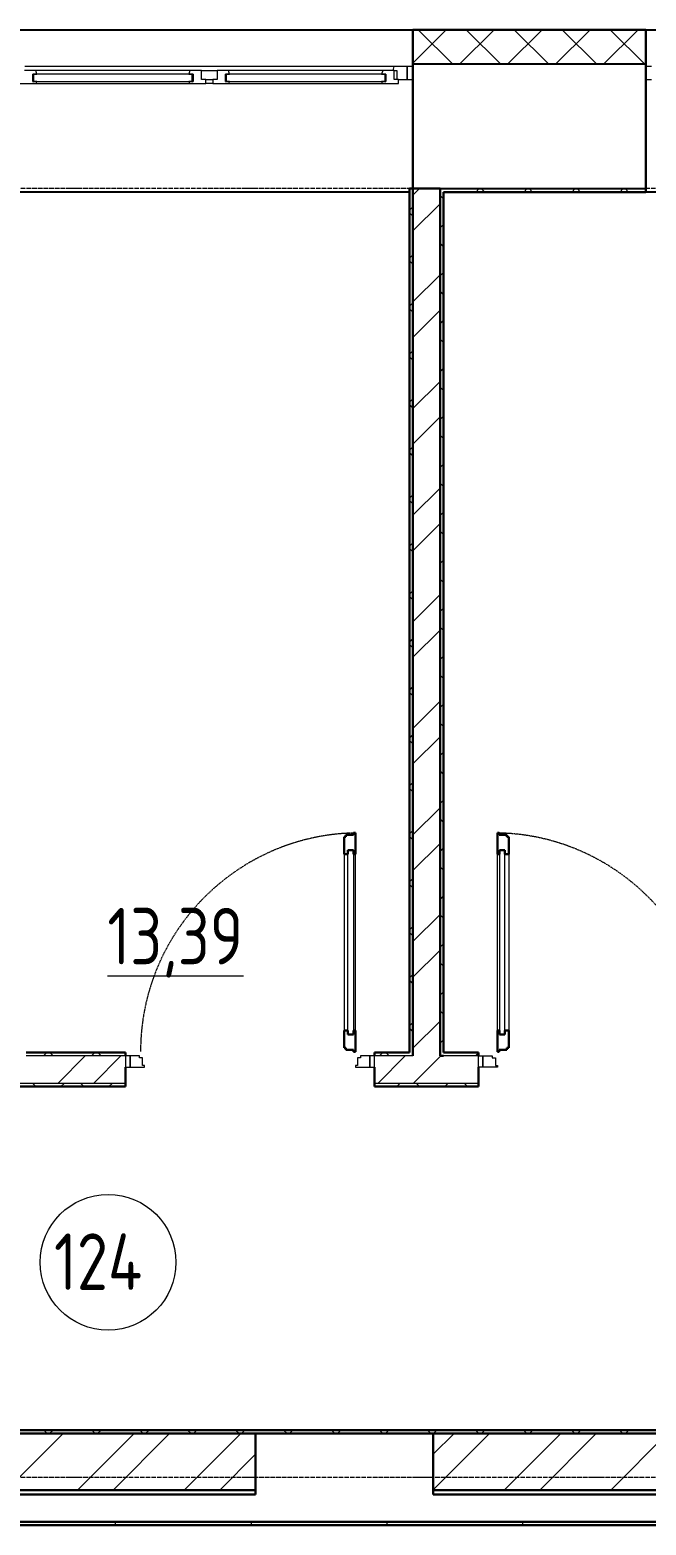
# Model space of a CAD drawing. Header units: millimetres. Extents: x -695119 to 412940, y -249585 to 622758.
# Drawn here: x 3951 to 6675, y -25780 to -19168 of the extents above; entities that cross this region are included whole.
import ezdxf

# ---------------------------------------------------------------- set-up
doc = ezdxf.new("R2010")
doc.units = ezdxf.units.MM
doc.linetypes.add('ADSK_Линия сетки', pattern=[25, 20, -2.5, 0, -2.5])
doc.linetypes.add('ADSK_Штриховая_ш2 п1_5', pattern=[4.5, 3, -1.5])
for name, color, linetype, lineweight in [('Каркас_Импост', 8, 'Continuous', 9), ('Марки помещений', 8, 'Continuous', 20), ('Монтажный зазор', 8, 'Continuous', 9), ('Окна', 252, 'Continuous', 9), ('Оси', 252, 'Continuous', 9), ('Остекление', 8, 'Continuous', 9), ('Открывание', 8, 'ADSK_Штриховая_ш2 п1_5', 9), ('Панель', 252, 'Continuous', 30), ('Стены разрез', 7, 'Continuous', 30), ('Стены штриховка', 7, 'Continuous', 9)]:
    doc.layers.add(name, color=color, linetype=linetype, lineweight=lineweight)
doc.layers.add('Стены', color=194, linetype='Continuous')
doc.styles.add('GOST 2.304 type A_1', font='', dxfattribs={"height": 350})
doc.styles.get('GOST 2.304 type A_1').set_extended_font_data('GOST 2.304 type A')

# ---------------------------------------------------------------- blocks, each defined once
blk = doc.blocks.new('1 этаж')
at = {"layer": 'Каркас_Импост', "color": 251, "lineweight": 18, "true_color": 0x636466}
for p, q in [((-40972.4, -100524.4), (-41022.8, -100524.4)), ((-40985.8, -100573.4), (-40985.8, -100541.4)), ((-40985.8, -100541.4), (-40967.8, -100541.4)), ((-40967.8, -100541.4), (-40972.4, -100524.4)), ((-40291.2, -100524.4), (-40295.8, -100541.4)), ((-40295.8, -100541.4), (-40277.8, -100541.4)), ((-40240.8, -100524.4), (-40291.2, -100524.4)), ((-40277.8, -100541.4), (-40277.8, -100573.4)), ((-40240.8, -100565.4), (-40240.8, -100524.4)), ((-40220.8, -100565.4), (-40240.8, -100565.4)), ((-40220.8, -100582.4), (-40220.8, -100565.4)), ((-40170.8, -100565.4), (-40190.8, -100565.4)), ((-40190.8, -100565.4), (-40190.8, -100582.4)), ((-40170.8, -100524.4), (-40170.8, -100565.4)), ((-40120.4, -100524.4), (-40170.8, -100524.4)), ((-40133.8, -100573.4), (-40133.8, -100541.4)), ((-40133.8, -100541.4), (-40115.8, -100541.4)), ((-40115.8, -100541.4), (-40120.4, -100524.4)), ((-39439.2, -100524.4), (-39443.8, -100541.4)), ((-39443.8, -100541.4), (-39425.8, -100541.4)), ((-39388.8, -100524.4), (-39439.2, -100524.4)), ((-39425.8, -100541.4), (-39425.8, -100573.4)), ((-39390.2, -100507.4), (-39394.8, -100524.4)), ((-39330.8, -100507.4), (-39390.2, -100507.4)), ((-39388.8, -100565.4), (-39388.8, -100524.4)), ((-39388.8, -100524.4), (-39376.8, -100524.4)), ((-39368.8, -100565.4), (-39388.8, -100565.4)), ((-39376.8, -100524.4), (-39376.8, -100565.4)), ((-39368.8, -100582.4), (-39368.8, -100565.4)), ((-39368.8, -100565.4), (-39330.8, -100565.4)), ((-39330.8, -100565.4), (-39330.8, -100507.4)), ((-41042.8, -100582.4), (-40986.8, -100582.4)), ((-40986.8, -100582.4), (-40985.8, -100581.4)), ((-40967.8, -100573.4), (-40985.8, -100573.4)), ((-40985.8, -100581.4), (-40984.8, -100582.4)), ((-40984.8, -100582.4), (-40970.2, -100582.4)), ((-40970.2, -100582.4), (-40967.8, -100573.4)), ((-40277.8, -100573.4), (-40295.8, -100573.4)), ((-40295.8, -100573.4), (-40293.4, -100582.4)), ((-40293.4, -100582.4), (-40278.8, -100582.4)), ((-40278.8, -100582.4), (-40277.8, -100581.4)), ((-40277.8, -100581.4), (-40276.8, -100582.4)), ((-40276.8, -100582.4), (-40220.8, -100582.4)), ((-40190.8, -100582.4), (-40134.8, -100582.4)), ((-40134.8, -100582.4), (-40133.8, -100581.4)), ((-40115.8, -100573.4), (-40133.8, -100573.4)), ((-40133.8, -100581.4), (-40132.8, -100582.4)), ((-40132.8, -100582.4), (-40118.2, -100582.4)), ((-40118.2, -100582.4), (-40115.8, -100573.4)), ((-39425.8, -100573.4), (-39443.8, -100573.4)), ((-39443.8, -100573.4), (-39441.4, -100582.4)), ((-39441.4, -100582.4), (-39426.8, -100582.4)), ((-39426.8, -100582.4), (-39425.8, -100581.4)), ((-39425.8, -100581.4), (-39424.8, -100582.4)), ((-39424.8, -100582.4), (-39368.8, -100582.4))]:
    blk.add_line(p, q, dxfattribs=at)
at = {"layer": 'Каркас_Импост', "color": 251, "true_color": 0x636466}
for p, q in [((-39390.2, -100507.4), (-41021.4, -100507.4)), ((-40291.2, -100524.4), (-40972.4, -100524.4)), ((-40240.8, -100524.4), (-40170.8, -100524.4)), ((-40220.8, -100565.4), (-40190.8, -100565.4)), ((-39439.2, -100524.4), (-40120.4, -100524.4)), ((-40986.8, -100582.4), (-40984.8, -100582.4)), ((-40970.2, -100582.4), (-40293.4, -100582.4)), ((-40278.8, -100582.4), (-40276.8, -100582.4)), ((-40190.8, -100582.4), (-40220.8, -100582.4)), ((-40134.8, -100582.4), (-40132.8, -100582.4)), ((-40118.2, -100582.4), (-39441.4, -100582.4)), ((-39426.8, -100582.4), (-39424.8, -100582.4)), ((-40514.8, -104882.4), (-40555.8, -104882.4)), ((-40555.8, -104882.4), (-40555.8, -104932.4)), ((-40555.8, -104932.4), (-40491.8, -104932.4)), ((-40514.8, -104890.4), (-40514.8, -104882.4)), ((-40500.8, -104890.4), (-40514.8, -104890.4)), ((-40500.8, -104924.4), (-40500.8, -104890.4)), ((-40491.8, -104924.4), (-40500.8, -104924.4)), ((-40491.8, -104932.4), (-40491.8, -104924.4)), ((-39550.8, -104924.4), (-39559.8, -104924.4)), ((-39559.8, -104924.4), (-39559.8, -104932.4)), ((-39559.8, -104932.4), (-39495.8, -104932.4)), ((-39536.8, -104890.4), (-39550.8, -104890.4)), ((-39550.8, -104890.4), (-39550.8, -104924.4)), ((-39536.8, -104882.4), (-39536.8, -104890.4)), ((-39495.8, -104882.4), (-39536.8, -104882.4)), ((-39495.8, -104932.4), (-39495.8, -104882.4)), ((-38995.8, -104882.4), (-38954.8, -104882.4)), ((-38995.8, -104932.4), (-38995.8, -104882.4)), ((-38931.8, -104932.4), (-38995.8, -104932.4)), ((-38954.8, -104882.4), (-38954.8, -104890.4)), ((-38954.8, -104890.4), (-38940.8, -104890.4)), ((-38940.8, -104890.4), (-38940.8, -104924.4)), ((-38940.8, -104924.4), (-38931.8, -104924.4)), ((-38931.8, -104924.4), (-38931.8, -104932.4))]:
    blk.add_line(p, q, dxfattribs=at)
at = {"layer": 'Марки помещений', "color": 251, "true_color": 0x636466}
blk.add_circle((-40653.2, -105795.2), 300, dxfattribs=at)
at = {"layer": 'Монтажный зазор', "color": 251, "true_color": 0x636466}
for p, q in [((-40575.8, -104882.4), (-40575.8, -104932.4)), ((-40555.8, -104882.4), (-40575.8, -104882.4)), ((-40575.8, -104932.4), (-40555.8, -104932.4)), ((-40555.8, -104932.4), (-40555.8, -104882.4)), ((-39475.8, -104882.4), (-39495.8, -104882.4)), ((-39495.8, -104882.4), (-39495.8, -104932.4)), ((-39495.8, -104932.4), (-39475.8, -104932.4)), ((-39475.8, -104932.4), (-39475.8, -104882.4)), ((-39015.8, -104882.4), (-38995.8, -104882.4)), ((-39015.8, -104932.4), (-39015.8, -104882.4)), ((-38995.8, -104932.4), (-39015.8, -104932.4)), ((-38995.8, -104882.4), (-38995.8, -104932.4))]:
    blk.add_line(p, q, dxfattribs=at)
at = {"layer": 'Окна', "color": 251, "true_color": 0x636466}
for p, q in [((-39305.8, -100507.4), (-39330.8, -100507.4)), ((-39330.8, -100507.4), (-39330.8, -100565.4)), ((-39330.8, -100565.4), (-39305.8, -100565.4)), ((-38250.8, -100507.4), (-38275.8, -100507.4)), ((-38275.8, -100565.4), (-38250.8, -100565.4))]:
    blk.add_line(p, q, dxfattribs=at)
at = {"layer": 'Оси', "color": 251, "linetype": 'ADSK_Линия сетки', "true_color": 0x636466}
for p, q in [((4311.5, -101047.4), (-72628.1, -101047.4)), ((4311.5, -106747.4), (-72628.1, -106747.4))]:
    blk.add_line(p, q, dxfattribs=at)
at = {"layer": 'Остекление', "color": 251, "true_color": 0x636466}
for p, q in [((-40982.8, -100541.4), (-40985.8, -100541.4)), ((-40985.8, -100541.4), (-40985.8, -100573.4)), ((-40280.8, -100541.4), (-40982.8, -100541.4)), ((-40982.8, -100541.4), (-40982.8, -100573.4)), ((-40982.8, -100573.4), (-40982.8, -100541.4)), ((-40280.8, -100573.4), (-40280.8, -100541.4)), ((-40280.8, -100541.4), (-40280.8, -100573.4)), ((-40277.8, -100541.4), (-40280.8, -100541.4)), ((-40277.8, -100573.4), (-40277.8, -100541.4)), ((-40130.8, -100541.4), (-40133.8, -100541.4)), ((-40133.8, -100541.4), (-40133.8, -100573.4)), ((-39428.8, -100541.4), (-40130.8, -100541.4)), ((-40130.8, -100541.4), (-40130.8, -100573.4)), ((-40130.8, -100573.4), (-40130.8, -100541.4)), ((-39428.8, -100573.4), (-39428.8, -100541.4)), ((-39428.8, -100541.4), (-39428.8, -100573.4)), ((-39425.8, -100541.4), (-39428.8, -100541.4)), ((-39425.8, -100573.4), (-39425.8, -100541.4)), ((-40985.8, -100573.4), (-40982.8, -100573.4)), ((-40982.8, -100573.4), (-40280.8, -100573.4)), ((-40280.8, -100573.4), (-40277.8, -100573.4)), ((-40133.8, -100573.4), (-40130.8, -100573.4)), ((-40130.8, -100573.4), (-39428.8, -100573.4)), ((-39428.8, -100573.4), (-39425.8, -100573.4)), ((-39592.8, -104788.4), (-39592.8, -103972.4)), ((-39592.8, -103972.4), (-39568.8, -103972.4)), ((-39568.8, -103972.4), (-39568.8, -104788.4)), ((-38922.8, -103972.4), (-38922.8, -104788.4)), ((-38898.8, -103972.4), (-38922.8, -103972.4)), ((-38898.8, -104788.4), (-38898.8, -103972.4)), ((-39568.8, -104788.4), (-39592.8, -104788.4)), ((-38922.8, -104788.4), (-38898.8, -104788.4))]:
    blk.add_line(p, q, dxfattribs=at)
at = {"layer": 'Открывание', "color": 251, "true_color": 0x636466}
for centre, start, end in [((-39541.8, -104864.4), 91.06548, 180), ((-38949.8, -104864.4), 0, 88.93452)]:
    blk.add_arc(centre, 968, start, end, dxfattribs=at)
at = {"layer": 'Панель', "color": 251, "true_color": 0x636466}
for p, q in [((-39601.8, -103914.4), (-39609.8, -103914.4)), ((-39609.8, -103914.4), (-39609.8, -103990.4)), ((-39567.8, -103905.4), (-39601.8, -103905.4)), ((-39601.8, -103905.4), (-39601.8, -103914.4)), ((-39559.8, -103896.4), (-39567.8, -103896.4)), ((-39567.8, -103896.4), (-39567.8, -103905.4)), ((-39559.8, -103990.4), (-39559.8, -103896.4)), ((-38931.8, -103896.4), (-38923.8, -103896.4)), ((-38931.8, -103990.4), (-38931.8, -103896.4)), ((-38923.8, -103896.4), (-38923.8, -103905.4)), ((-38923.8, -103905.4), (-38889.8, -103905.4)), ((-38889.8, -103905.4), (-38889.8, -103914.4)), ((-38889.8, -103914.4), (-38881.8, -103914.4)), ((-38881.8, -103914.4), (-38881.8, -103990.4)), ((-39609.8, -103990.4), (-39592.8, -103990.4)), ((-39592.8, -103990.4), (-39592.8, -103972.4)), ((-39592.8, -103972.4), (-39568.8, -103972.4)), ((-39568.8, -103972.4), (-39568.8, -103990.4)), ((-39568.8, -103990.4), (-39559.8, -103990.4)), ((-38922.8, -103990.4), (-38931.8, -103990.4)), ((-38922.8, -103972.4), (-38922.8, -103990.4)), ((-38898.8, -103972.4), (-38922.8, -103972.4)), ((-38898.8, -103990.4), (-38898.8, -103972.4)), ((-38881.8, -103990.4), (-38898.8, -103990.4)), ((-39609.8, -104770.4), (-39609.8, -104846.4)), ((-39609.8, -104770.4), (-39592.8, -104770.4)), ((-39592.8, -104770.4), (-39592.8, -104788.4)), ((-39592.8, -104788.4), (-39568.8, -104788.4)), ((-39568.8, -104770.4), (-39559.8, -104770.4)), ((-39568.8, -104788.4), (-39568.8, -104770.4)), ((-39559.8, -104864.4), (-39559.8, -104770.4)), ((-38931.8, -104864.4), (-38931.8, -104770.4)), ((-38922.8, -104770.4), (-38931.8, -104770.4)), ((-38922.8, -104788.4), (-38922.8, -104770.4)), ((-38898.8, -104788.4), (-38922.8, -104788.4)), ((-38898.8, -104770.4), (-38898.8, -104788.4)), ((-38881.8, -104770.4), (-38898.8, -104770.4)), ((-38881.8, -104770.4), (-38881.8, -104846.4)), ((-39609.8, -104846.4), (-39601.8, -104846.4)), ((-39601.8, -104846.4), (-39601.8, -104855.4)), ((-39601.8, -104855.4), (-39567.8, -104855.4)), ((-39567.8, -104855.4), (-39567.8, -104864.4)), ((-39567.8, -104864.4), (-39559.8, -104864.4)), ((-38923.8, -104864.4), (-38931.8, -104864.4)), ((-38923.8, -104855.4), (-38923.8, -104864.4)), ((-38889.8, -104855.4), (-38923.8, -104855.4)), ((-38889.8, -104846.4), (-38889.8, -104855.4)), ((-38881.8, -104846.4), (-38889.8, -104846.4))]:
    blk.add_line(p, q, dxfattribs=at)
at = {"layer": 'Панель', "color": 251, "lineweight": 9, "true_color": 0x636466}
for p, q in [((-39609.8, -103990.4), (-39609.8, -104770.4)), ((-39559.8, -104770.4), (-39559.8, -103990.4)), ((-38931.8, -104770.4), (-38931.8, -103990.4)), ((-38881.8, -103990.4), (-38881.8, -104770.4))]:
    blk.add_line(p, q, dxfattribs=at)
at = {"layer": 'Стены', "color": 251, "true_color": 0x636466}
for p, q in [((-41105.8, -100345.4), (-39305.8, -100345.4)), ((-38275.8, -100345.4), (-36475.8, -100345.4)), ((-38275.8, -100497.4), (-39305.8, -100497.4)), ((-39320.8, -101062.4), (-41105.8, -101062.4)), ((-39185.8, -101047.4), (-38275.8, -101047.4)), ((-36475.8, -101062.4), (-38275.8, -101062.4))]:
    blk.add_line(p, q, dxfattribs=at)
at = {"layer": 'Стены разрез', "color": 251, "true_color": 0x636466}
for p, q in [((-38275.8, -100345.4), (-39305.8, -100345.4)), ((-39305.8, -104882.4), (-39305.8, -100345.4)), ((-38275.8, -101062.4), (-38275.8, -100345.4)), ((-39185.8, -101047.4), (-39320.8, -101047.4)), ((-39320.8, -101047.4), (-39320.8, -104867.4)), ((-39185.8, -104882.4), (-39185.8, -101047.4)), ((-39170.8, -101062.4), (-38275.8, -101062.4)), ((-39170.8, -104867.4), (-39170.8, -101062.4)), ((-40575.8, -104867.4), (-41015.8, -104867.4)), ((-40575.8, -104882.4), (-40575.8, -104867.4)), ((-40575.8, -105017.4), (-40575.8, -104932.4)), ((-39320.8, -104867.4), (-39475.8, -104867.4)), ((-39475.8, -104867.4), (-39475.8, -104882.4)), ((-39475.8, -104932.4), (-39475.8, -105017.4)), ((-39170.8, -104882.4), (-39185.8, -104882.4)), ((-39015.8, -104867.4), (-39170.8, -104867.4)), ((-39015.8, -104882.4), (-39015.8, -104867.4)), ((-39015.8, -105017.4), (-39015.8, -104932.4)), ((-41170.8, -105017.4), (-40575.8, -105017.4)), ((-39475.8, -105017.4), (-39015.8, -105017.4)), ((-37175.8, -106552.4), (-44345.8, -106552.4)), ((-37175.8, -106537.4), (-43845.8, -106537.4)), ((-40000.8, -106822.4), (-40000.8, -106552.4)), ((-39215.8, -106552.4), (-39215.8, -106822.4)), ((-41610.8, -106802.4), (-40000.8, -106802.4)), ((-40000.8, -106822.4), (-41610.8, -106822.4)), ((-39215.8, -106802.4), (-38000.8, -106802.4)), ((-38000.8, -106822.4), (-39215.8, -106822.4)), ((-52990.8, -106957.4), (-37310.8, -106957.4)), ((-49605.8, -106942.4), (-37175.8, -106942.4))]:
    blk.add_line(p, q, dxfattribs=at)
at = {"layer": 'Стены разрез', "color": 251, "linetype": 'Continuous', "lineweight": 9, "true_color": 0x636466}
for p, q in [((-39305.8, -100491.8), (-39161.3, -100347.4)), ((-39129, -100497.4), (-39279, -100347.4)), ((-39099.2, -100497.4), (-38949.2, -100347.4)), ((-38916.9, -100497.4), (-39066.9, -100347.4)), ((-38887.1, -100497.4), (-38737.1, -100347.4)), ((-38704.8, -100497.4), (-38854.8, -100347.4)), ((-38674.9, -100497.4), (-38524.9, -100347.4)), ((-38492.6, -100497.4), (-38642.6, -100347.4)), ((-38462.8, -100497.4), (-38312.8, -100347.4)), ((-38280.5, -100497.4), (-38430.5, -100347.4)), ((-39303.8, -100379.9), (-39305.8, -100376.4)), ((-39305.8, -101076.8), (-39276.4, -101047.4)), ((-39170.8, -101092), (-39185.8, -101077)), ((-39027.8, -101062.4), (-39012.8, -101047.4)), ((-38988.3, -101062.4), (-39003.3, -101047.4)), ((-38815.7, -101062.4), (-38800.7, -101047.4)), ((-38776.2, -101062.4), (-38791.2, -101047.4)), ((-38603.5, -101062.4), (-38588.5, -101047.4)), ((-38564, -101062.4), (-38579, -101047.4)), ((-38391.4, -101062.4), (-38376.4, -101047.4)), ((-38351.9, -101062.4), (-38366.9, -101047.4)), ((-39320.8, -101143.2), (-39305.8, -101128.2)), ((-39305.8, -101169.1), (-39320.8, -101154.1)), ((-39305.8, -101233.9), (-39185.8, -101113.9)), ((-39185.8, -101220.4), (-39170.8, -101205.4)), ((-39170.8, -101304.1), (-39185.8, -101289.1)), ((-39320.8, -101355.4), (-39305.8, -101340.4)), ((-39305.8, -101381.2), (-39320.8, -101366.2)), ((-39185.8, -101432.5), (-39170.8, -101417.5)), ((-39305.8, -101548.2), (-39185.8, -101428.2)), ((-39320.8, -101567.5), (-39305.8, -101552.5)), ((-39170.8, -101516.2), (-39185.8, -101501.2)), ((-39305.8, -101593.4), (-39320.8, -101578.4)), ((-39305.8, -101705.4), (-39185.8, -101585.4)), ((-39185.8, -101644.6), (-39170.8, -101629.6)), ((-39170.8, -101728.4), (-39185.8, -101713.4)), ((-39320.8, -101779.6), (-39305.8, -101764.6)), ((-39305.8, -101805.5), (-39320.8, -101790.5)), ((-39185.8, -101856.8), (-39170.8, -101841.8)), ((-39305.8, -102019.7), (-39185.8, -101899.7)), ((-39170.8, -101940.5), (-39185.8, -101925.5)), ((-39320.8, -101991.8), (-39305.8, -101976.8)), ((-39305.8, -102017.6), (-39320.8, -102002.6)), ((-39305.8, -102176.9), (-39185.8, -102056.9)), ((-39185.8, -102068.9), (-39170.8, -102053.9)), ((-39170.8, -102152.6), (-39185.8, -102137.6)), ((-39320.8, -102203.9), (-39305.8, -102188.9)), ((-39305.8, -102229.8), (-39320.8, -102214.8)), ((-39185.8, -102281), (-39170.8, -102266)), ((-39170.8, -102364.8), (-39185.8, -102349.8)), ((-39320.8, -102416), (-39305.8, -102401)), ((-39305.8, -102491.2), (-39185.8, -102371.2)), ((-39305.8, -102441.9), (-39320.8, -102426.9)), ((-39185.8, -102493.1), (-39170.8, -102478.1)), ((-39305.8, -102648.3), (-39185.8, -102528.3)), ((-39320.8, -102628.1), (-39305.8, -102613.1)), ((-39170.8, -102576.9), (-39185.8, -102561.9)), ((-39305.8, -102654), (-39320.8, -102639)), ((-39185.8, -102705.3), (-39170.8, -102690.3)), ((-39170.8, -102789), (-39185.8, -102774)), ((-39320.8, -102840.3), (-39305.8, -102825.3)), ((-39305.8, -102866.2), (-39320.8, -102851.2)), ((-39305.8, -102962.6), (-39185.8, -102842.6)), ((-39185.8, -102917.4), (-39170.8, -102902.4)), ((-39305.8, -103119.8), (-39185.8, -102999.8)), ((-39170.8, -103001.2), (-39185.8, -102986.2)), ((-39320.8, -103052.4), (-39305.8, -103037.4)), ((-39305.8, -103078.3), (-39320.8, -103063.3)), ((-39185.8, -103129.5), (-39170.8, -103114.5)), ((-39170.8, -103213.3), (-39185.8, -103198.3)), ((-39320.8, -103264.5), (-39305.8, -103249.5)), ((-39305.8, -103290.4), (-39320.8, -103275.4)), ((-39305.8, -103434.1), (-39185.8, -103314.1)), ((-39185.8, -103341.7), (-39170.8, -103326.7)), ((-39170.8, -103425.4), (-39185.8, -103410.4)), ((-39320.8, -103476.7), (-39305.8, -103461.7)), ((-39305.8, -103591.3), (-39185.8, -103471.3)), ((-39305.8, -103502.6), (-39320.8, -103487.6)), ((-39185.8, -103553.8), (-39170.8, -103538.8)), ((-39320.8, -103688.8), (-39305.8, -103673.8)), ((-39170.8, -103637.6), (-39185.8, -103622.6)), ((-39305.8, -103714.7), (-39320.8, -103699.7)), ((-39305.8, -103905.6), (-39185.8, -103785.6)), ((-39185.8, -103765.9), (-39170.8, -103750.9)), ((-39170.8, -103849.7), (-39185.8, -103834.7)), ((-39320.8, -103900.9), (-39305.8, -103885.9)), ((-39305.8, -103926.8), (-39320.8, -103911.8)), ((-39305.8, -104062.7), (-39185.8, -103942.7)), ((-39185.8, -103978.1), (-39170.8, -103963.1)), ((-39170.8, -104061.8), (-39185.8, -104046.8)), ((-39320.8, -104113.1), (-39305.8, -104098.1)), ((-39305.8, -104139), (-39320.8, -104124)), ((-39185.8, -104190.2), (-39170.8, -104175.2)), ((-39305.8, -104377), (-39185.8, -104257)), ((-39170.8, -104274), (-39185.8, -104259)), ((-39320.8, -104325.2), (-39305.8, -104310.2)), ((-39305.8, -104351.1), (-39320.8, -104336.1)), ((-39185.8, -104402.3), (-39170.8, -104387.3)), ((-39305.8, -104534.2), (-39185.8, -104414.2)), ((-39320.8, -104537.3), (-39305.8, -104522.3)), ((-39170.8, -104486.1), (-39185.8, -104471.1)), ((-39305.8, -104563.2), (-39320.8, -104548.2)), ((-39185.8, -104614.5), (-39170.8, -104599.5)), ((-39305.8, -104848.5), (-39185.8, -104728.5)), ((-39170.8, -104698.2), (-39185.8, -104683.2)), ((-39320.8, -104749.5), (-39305.8, -104734.5)), ((-39305.8, -104775.4), (-39320.8, -104760.4)), ((-39185.8, -104826.6), (-39170.8, -104811.6)), ((-40938.6, -104882.4), (-40923.6, -104867.4)), ((-40895.9, -104882.4), (-40910.9, -104867.4)), ((-40874.1, -105002.4), (-40754.1, -104882.4)), ((-40726.5, -104882.4), (-40711.5, -104867.4)), ((-40716.9, -105002.4), (-40596.9, -104882.4)), ((-40683.7, -104882.4), (-40698.7, -104867.4)), ((-39459.7, -105002.4), (-39339.7, -104882.4)), ((-39453.7, -104882.4), (-39438.7, -104867.4)), ((-39410.9, -104882.4), (-39425.9, -104867.4)), ((-39302.5, -105002.4), (-39182.5, -104882.4)), ((-39029.4, -104882.4), (-39015.8, -104868.7)), ((-40973, -105017.4), (-40988, -105002.4)), ((-40861.5, -105017.4), (-40846.5, -105002.4)), ((-40760.9, -105017.4), (-40775.9, -105002.4)), ((-40649.4, -105017.4), (-40634.4, -105002.4)), ((-39376.6, -105017.4), (-39361.6, -105002.4)), ((-39275.9, -105017.4), (-39290.9, -105002.4)), ((-39164.4, -105017.4), (-39149.4, -105002.4)), ((-39063.8, -105017.4), (-39078.8, -105002.4)), ((-41102.5, -106802.4), (-40852.5, -106552.4)), ((-40922.9, -106552.4), (-40937.9, -106537.4)), ((-40911.6, -106552.4), (-40896.6, -106537.4)), ((-40788.2, -106802.4), (-40538.2, -106552.4)), ((-40710.8, -106552.4), (-40725.8, -106537.4)), ((-40699.4, -106552.4), (-40684.4, -106537.4)), ((-40631.1, -106802.4), (-40381.1, -106552.4)), ((-40498.6, -106552.4), (-40513.6, -106537.4)), ((-40487.3, -106552.4), (-40472.3, -106537.4)), ((-40316.8, -106802.4), (-40066.8, -106552.4)), ((-40286.5, -106552.4), (-40301.5, -106537.4)), ((-40275.2, -106552.4), (-40260.2, -106537.4)), ((-40074.4, -106552.4), (-40089.4, -106537.4)), ((-40063, -106552.4), (-40048, -106537.4)), ((-39862.2, -106552.4), (-39877.2, -106537.4)), ((-39850.9, -106552.4), (-39835.9, -106537.4)), ((-39650.1, -106552.4), (-39665.1, -106537.4)), ((-39638.8, -106552.4), (-39623.8, -106537.4)), ((-39438, -106552.4), (-39453, -106537.4)), ((-39426.6, -106552.4), (-39411.6, -106537.4)), ((-39225.9, -106552.4), (-39240.9, -106537.4)), ((-39215.8, -106644.3), (-39123.8, -106552.4)), ((-39215.8, -106801.5), (-38966.7, -106552.4)), ((-39214.5, -106552.4), (-39199.5, -106537.4)), ((-39013.7, -106552.4), (-39028.7, -106537.4)), ((-39002.4, -106552.4), (-38987.4, -106537.4)), ((-38902.4, -106802.4), (-38652.4, -106552.4)), ((-38801.6, -106552.4), (-38816.6, -106537.4)), ((-38790.2, -106552.4), (-38775.2, -106537.4)), ((-38745.2, -106802.4), (-38495.2, -106552.4)), ((-38589.5, -106552.4), (-38604.5, -106537.4)), ((-38578.1, -106552.4), (-38563.1, -106537.4)), ((-38430.9, -106802.4), (-38180.9, -106552.4)), ((-38377.3, -106552.4), (-38392.3, -106537.4)), ((-38366, -106552.4), (-38351, -106537.4)), ((-40159.6, -106802.4), (-40000.8, -106643.6)), ((-40619.8, -106957.4), (-40619.8, -106942.4)), ((-40019.8, -106957.4), (-40019.8, -106942.4)), ((-39419.8, -106957.4), (-39419.8, -106942.4)), ((-38819.8, -106957.4), (-38819.8, -106942.4))]:
    blk.add_line(p, q, dxfattribs=at)
at = {"layer": 'Стены штриховка', "color": 251, "true_color": 0x636466}
for p, q in [((-38277.8, -100347.4), (-39303.8, -100347.4)), ((-39303.8, -100347.4), (-39303.8, -100421.4)), ((-38277.8, -100421.4), (-38277.8, -100347.4)), ((-39305.8, -100421.4), (-39303.8, -100421.4)), ((-38277.8, -100421.4), (-38275.8, -100421.4)), ((-40575.8, -104882.4), (-41015.8, -104882.4)), ((-39305.8, -104882.4), (-39475.8, -104882.4)), ((-39015.8, -104882.4), (-39170.8, -104882.4)), ((-41170.8, -105002.4), (-40575.8, -105002.4)), ((-39475.8, -105002.4), (-39015.8, -105002.4))]:
    blk.add_line(p, q, dxfattribs=at)
at = {"layer": 'Марки помещений', "color": 251, "true_color": 0x636466, "style": 'GOST 2.304 type A_1'}
for s, p in [('%%U13,39', (-40656.5, -104477.9)), ('124', (-40892.2, -105917.5))]:
    blk.add_text(s, height=250, dxfattribs=at).set_placement(p)

msp = doc.modelspace()

# ---------------------------------------------------------------- block references
msp.add_blockref('1 этаж', (44950.089, 81176.937))

doc.saveas('drawing.dxf')
